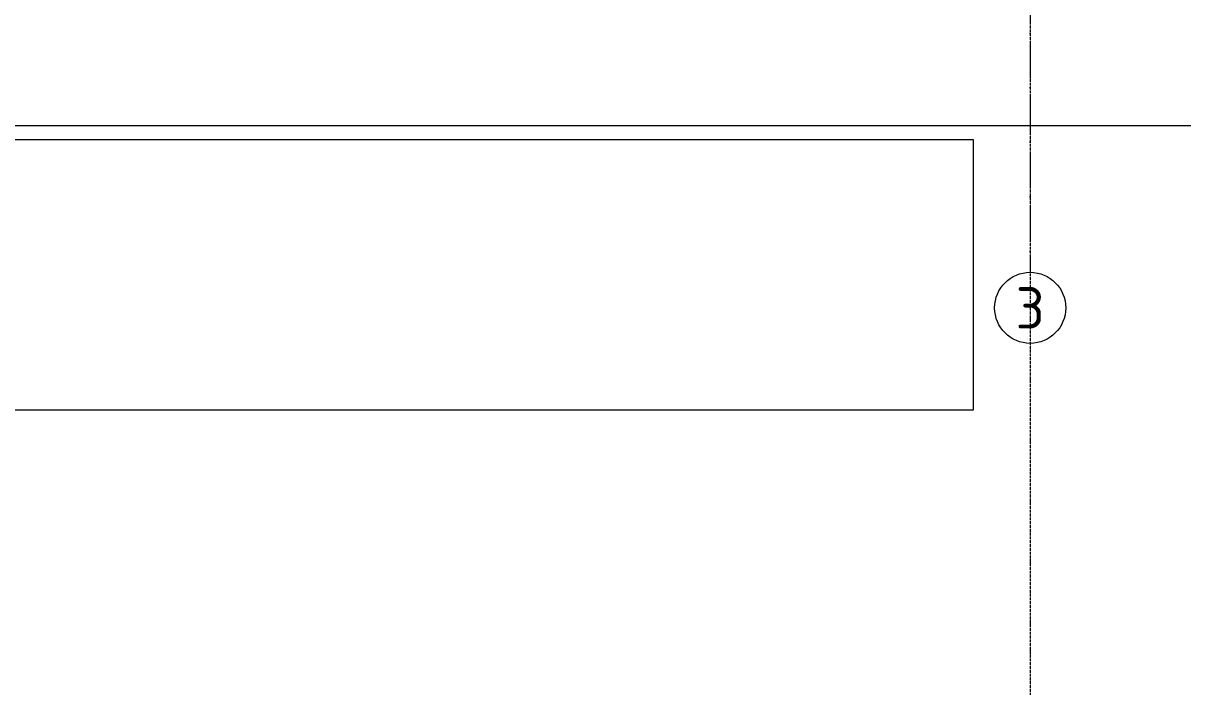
# Model space of a CAD drawing. Header units: millimetres. Extents: x -5016 to 63303, y -6019 to 98943.
# Drawn here: x 6250 to 11144, y 76616 to 79452 of the extents above; entities that cross this region are included whole.
import ezdxf
from ezdxf.enums import TextEntityAlignment as Align

# ---------------------------------------------------------------- set-up
doc = ezdxf.new("R2010")
doc.units = ezdxf.units.MM
doc.linetypes.add('ОВ_ШП', pattern=[460, 300, -80, 0, -80])
doc.linetypes.add('Осевая 12-2-2', pattern=[16, 12, -2, 0, -2])
for name, color, linetype, lineweight in [('A-FLOR', 9, 'Continuous', 13), ('S-GRID', 8, 'Continuous', 13), ('АР_подложка', 8, 'Continuous', 13), ('ОВ_размеры', 7, 'Continuous', 13)]:
    doc.layers.add(name, color=color, linetype=linetype, lineweight=lineweight)
doc.styles.add('GOST', font='isocpeur.ttf', dxfattribs={"width": 0.9})

# ---------------------------------------------------------------- blocks, each defined once
blk = doc.blocks.new('АР_bath')
at = {"layer": 'A-FLOR'}
for p, q in [((2808.2, 3692.6), (17428.2, 3692.6)), ((12428.2, 3632.6), (7808.2, 3632.6)), ((12428.2, 2492.6), (12428.2, 3632.6)), ((7808.2, 2492.6), (12428.2, 2492.6))]:
    blk.add_line(p, q, dxfattribs=at)
at = {"layer": 'S-GRID', "linetype": 'Осевая 12-2-2'}
blk.add_line((12668.2, 11472.6), (12668.2, 1288.7), dxfattribs=at)

msp = doc.modelspace()

# ---------------------------------------------------------------- block references
at = {"layer": 'АР_подложка'}
msp.add_blockref('АР_bath', (-2168, 75327), dxfattribs=at)

# ---------------------------------------------------------------- next in the draw order: linework, layer by layer
at = {"layer": 'ОВ_размеры', "linetype": 'ОВ_ШП', "ltscale": 0.5}
msp.add_lwpolyline([(10500, 79600), (10500, 78400)], dxfattribs=at)
at = {"layer": 'ОВ_размеры'}
msp.add_circle((10500, 78250), 150, dxfattribs=at)

# ---------------------------------------------------------------- next in the draw order: texts
at = {"layer": 'ОВ_размеры', "style": 'GOST'}
msp.add_text('3', height=175, dxfattribs=at).set_placement((10500, 78250), align=Align.MIDDLE_CENTER)

doc.saveas('drawing.dxf')
